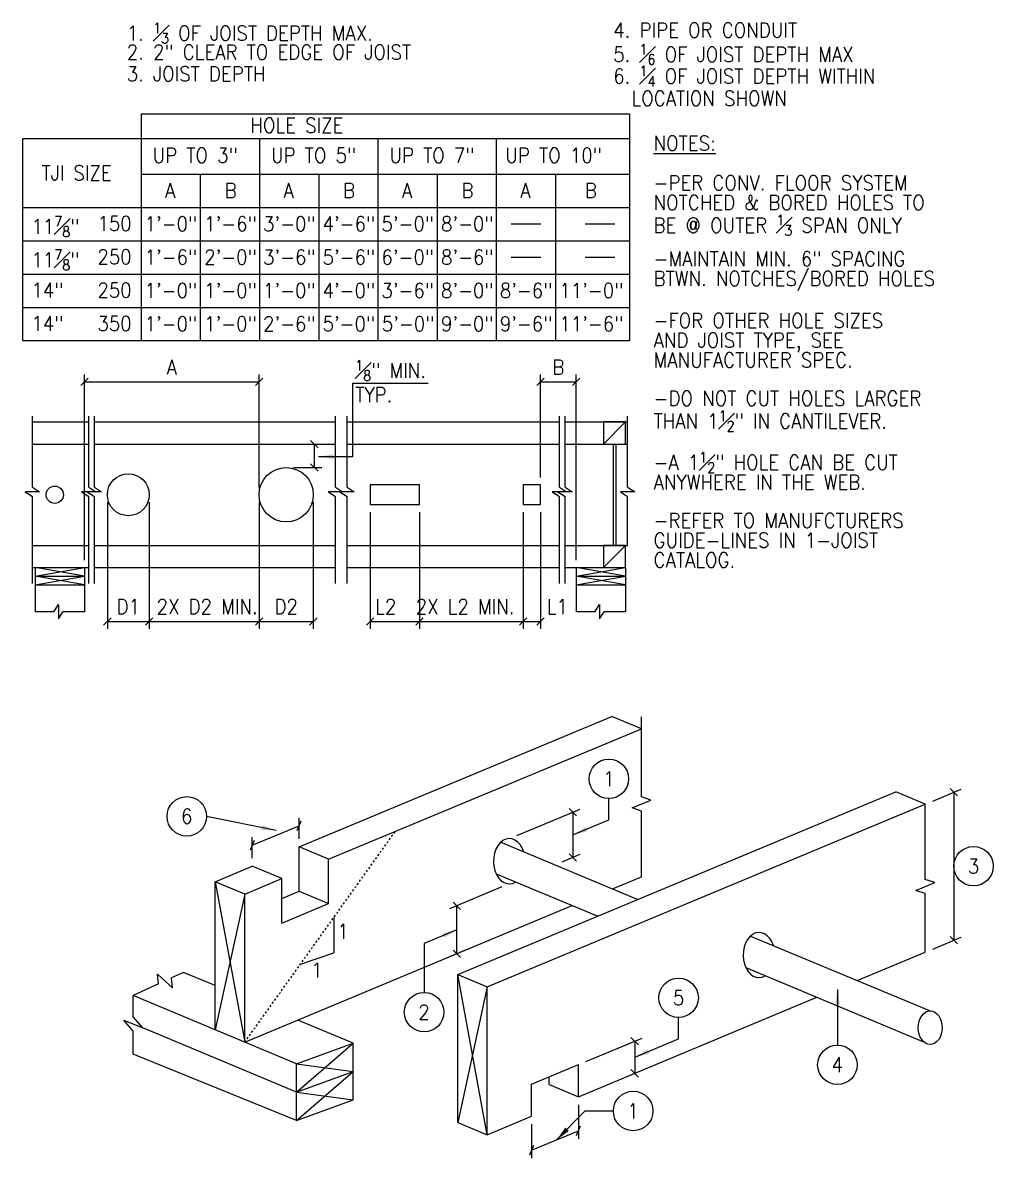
# Model space of a CAD drawing. Header units: inches. Extents: x 3 to 1706, y 9 to 286.
# Drawn here: x 56.6 to 105.8, y 8.8 to 66.4 of the extents above; entities that cross this region are included whole.
import ezdxf
from ezdxf.enums import TextEntityAlignment as Align

# ---------------------------------------------------------------- set-up
doc = ezdxf.new("R2010")
doc.units = ezdxf.units.IN
doc.header["$LTSCALE"] = 0.5
doc.header["$MEASUREMENT"] = 0
doc.linetypes.add('HIDDEN2', pattern=[0.1875, 0.125, -0.0625])
for name, color, linetype in [('A-ANNO-DIMS', 7, 'Continuous'), ('A-ANNO-LEGN', 7, 'Continuous'), ('A-ANNO-NOTE', 7, 'Continuous'), ('A-ANNO-SYMB', 7, 'Continuous'), ('A-DETL-MBND', 2, 'Continuous'), ('A-DETL-MCUT', 2, 'Continuous')]:
    doc.layers.add(name, color=color, linetype=linetype)
doc.styles.add('NOTE', font='romans.shx', dxfattribs={"width": 0.9})
doc.dimstyles.new('NOTE8', dxfattribs={"dimscale": 8, "dimtxt": 0.09375, "dimasz": 0.046875, "dimexe": 0.046875, "dimexo": 0.046875, "dimgap": 0.046875, "dimtad": 1, "dimdec": 4, "dimzin": 3, "dimdsep": 46, "dimlunit": 4, "dimtxsty": 'NOTE', "dimblk": 'OBLIQUE', "dimcen": 0.046875, "dimadec": 0, "dimazin": 0, "dimtfac": 0.75, "dimtdec": 4, "dimtofl": 0, "dimtmove": 2, "dimatfit": 3, "dimldrblk": 'OBLIQUE', "dimfxl": 0, "dimfrac": 1, "dimtolj": 1, "dimtzin": 0, "dimarcsym": 0})
doc.dimstyles.new('TEXT8', dxfattribs={"dimscale": 8, "dimtxt": 0.09375, "dimasz": 0.09375, "dimexe": 0.046875, "dimexo": 0.046875, "dimgap": 0.046875, "dimtad": 0, "dimdec": 4, "dimzin": 3, "dimdsep": 46, "dimlunit": 4, "dimtxsty": 'NOTE', "dimcen": 0.046875, "dimadec": 0, "dimazin": 0, "dimtfac": 0.75, "dimtdec": 4, "dimtofl": 0, "dimtmove": 2, "dimatfit": 3, "dimfxl": 0, "dimfrac": 1, "dimtolj": 1, "dimtzin": 0, "dimarcsym": 0})

# ---------------------------------------------------------------- blocks, each defined once
blk = doc.blocks.new('_Oblique')
at = {"color": 0, "lineweight": -2}
blk.add_line((-0.5, -0.5), (0.5, 0.5), dxfattribs=at)
blk = doc.blocks.new('*D8')
at = {"layer": 'A-ANNO-DIMS', "color": 0, "lineweight": -2}
for p, q in [((59.739, 39.142), (59.739, 48.545)), ((68.585, 42.83), (68.585, 48.545)), ((59.739, 48.17), (68.585, 48.17))]:
    blk.add_line(p, q, dxfattribs=at)
at = {"layer": 'Defpoints', "color": 0}
for p in [(68.585, 48.17), (68.585, 42.455), (59.739, 38.767)]:
    blk.add_point(p, dxfattribs=at)
at = {"layer": 'A-ANNO-DIMS', "color": 0, "lineweight": -2, "xscale": 0.375, "yscale": 0.375, "zscale": 0.375, "rotation": 180}
blk.add_blockref('_Oblique', (59.739, 48.17), dxfattribs=at)
at = {"layer": 'A-ANNO-DIMS', "color": 0, "lineweight": -2, "xscale": 0.375, "yscale": 0.375, "zscale": 0.375}
blk.add_blockref('_Oblique', (68.585, 48.17), dxfattribs=at)
at = {"layer": 'A-ANNO-DIMS', "color": 0, "insert": (64.162, 48.92), "char_height": 0.75, "attachment_point": 5, "style": 'NOTE'}
blk.add_mtext('\\A1;A', dxfattribs=at)
blk = doc.blocks.new('*D9')
at = {"layer": 'A-ANNO-DIMS', "color": 0, "lineweight": -2}
for p, q in [((82.846, 43.33), (82.846, 48.545)), ((84.661, 39.142), (84.661, 48.545)), ((82.846, 48.17), (84.661, 48.17))]:
    blk.add_line(p, q, dxfattribs=at)
at = {"layer": 'Defpoints', "color": 0}
for p in [(84.661, 48.17), (82.846, 42.955), (84.661, 38.767)]:
    blk.add_point(p, dxfattribs=at)
at = {"layer": 'A-ANNO-DIMS', "color": 0, "lineweight": -2, "xscale": 0.375, "yscale": 0.375, "zscale": 0.375, "rotation": 180}
blk.add_blockref('_Oblique', (82.846, 48.17), dxfattribs=at)
at = {"layer": 'A-ANNO-DIMS', "color": 0, "lineweight": -2, "xscale": 0.375, "yscale": 0.375, "zscale": 0.375}
blk.add_blockref('_Oblique', (84.661, 48.17), dxfattribs=at)
at = {"layer": 'A-ANNO-DIMS', "color": 0, "insert": (83.754, 48.92), "char_height": 0.75, "attachment_point": 5, "style": 'NOTE'}
blk.add_mtext('\\A1;B', dxfattribs=at)
blk = doc.blocks.new('*D10')
at = {"layer": 'A-ANNO-DIMS', "color": 0, "lineweight": -2}
for p, q in [((60.898, 42.08), (60.898, 35.663)), ((63.023, 42.08), (63.023, 35.663)), ((60.898, 36.038), (63.023, 36.038))]:
    blk.add_line(p, q, dxfattribs=at)
at = {"layer": 'Defpoints', "color": 0}
for p in [(60.898, 42.455), (63.023, 42.455), (63.023, 36.038)]:
    blk.add_point(p, dxfattribs=at)
at = {"layer": 'A-ANNO-DIMS', "color": 0, "lineweight": -2, "xscale": 0.375, "yscale": 0.375, "zscale": 0.375, "rotation": 180}
blk.add_blockref('_Oblique', (60.898, 36.038), dxfattribs=at)
at = {"layer": 'A-ANNO-DIMS', "color": 0, "lineweight": -2, "xscale": 0.375, "yscale": 0.375, "zscale": 0.375}
blk.add_blockref('_Oblique', (63.023, 36.038), dxfattribs=at)
at = {"layer": 'A-ANNO-DIMS', "color": 0, "insert": (61.96, 36.788), "char_height": 0.75, "attachment_point": 5, "style": 'NOTE'}
blk.add_mtext('\\A1;D1', dxfattribs=at)
blk = doc.blocks.new('*D11')
at = {"layer": 'A-ANNO-DIMS', "color": 0, "lineweight": -2}
for p, q in [((63.023, 42.08), (63.023, 35.663)), ((68.585, 42.08), (68.585, 35.663)), ((63.023, 36.038), (68.585, 36.038))]:
    blk.add_line(p, q, dxfattribs=at)
at = {"layer": 'Defpoints', "color": 0}
for p in [(63.023, 42.455), (68.585, 42.455), (68.585, 36.038)]:
    blk.add_point(p, dxfattribs=at)
at = {"layer": 'A-ANNO-DIMS', "color": 0, "lineweight": -2, "xscale": 0.375, "yscale": 0.375, "zscale": 0.375, "rotation": 180}
blk.add_blockref('_Oblique', (63.023, 36.038), dxfattribs=at)
at = {"layer": 'A-ANNO-DIMS', "color": 0, "lineweight": -2, "xscale": 0.375, "yscale": 0.375, "zscale": 0.375}
blk.add_blockref('_Oblique', (68.585, 36.038), dxfattribs=at)
at = {"layer": 'A-ANNO-DIMS', "color": 0, "insert": (65.955, 36.788), "char_height": 0.75, "attachment_point": 5, "style": 'NOTE'}
blk.add_mtext('\\A1;2X D2 MIN.', dxfattribs=at)
blk = doc.blocks.new('*D12')
at = {"layer": 'A-ANNO-DIMS', "color": 0, "lineweight": -2}
for p, q in [((68.585, 42.08), (68.585, 35.663)), ((71.335, 42.08), (71.335, 35.663)), ((68.585, 36.038), (71.335, 36.038))]:
    blk.add_line(p, q, dxfattribs=at)
at = {"layer": 'Defpoints', "color": 0}
for p in [(68.585, 42.455), (71.335, 42.455), (71.335, 36.038)]:
    blk.add_point(p, dxfattribs=at)
at = {"layer": 'A-ANNO-DIMS', "color": 0, "lineweight": -2, "xscale": 0.375, "yscale": 0.375, "zscale": 0.375, "rotation": 180}
blk.add_blockref('_Oblique', (68.585, 36.038), dxfattribs=at)
at = {"layer": 'A-ANNO-DIMS', "color": 0, "lineweight": -2, "xscale": 0.375, "yscale": 0.375, "zscale": 0.375}
blk.add_blockref('_Oblique', (71.335, 36.038), dxfattribs=at)
at = {"layer": 'A-ANNO-DIMS', "color": 0, "insert": (69.96, 36.788), "char_height": 0.75, "attachment_point": 5, "style": 'NOTE'}
blk.add_mtext('\\A1;D2', dxfattribs=at)
blk = doc.blocks.new('*D15')
at = {"layer": 'A-ANNO-DIMS', "color": 0, "lineweight": -2}
for p, q in [((81.971, 41.58), (81.971, 35.663)), ((82.846, 41.58), (82.846, 35.663)), ((81.971, 36.038), (82.846, 36.038))]:
    blk.add_line(p, q, dxfattribs=at)
at = {"layer": 'Defpoints', "color": 0}
for p in [(81.971, 41.955), (82.846, 41.955), (82.846, 36.038)]:
    blk.add_point(p, dxfattribs=at)
at = {"layer": 'A-ANNO-DIMS', "color": 0, "lineweight": -2, "xscale": 0.375, "yscale": 0.375, "zscale": 0.375, "rotation": 180}
blk.add_blockref('_Oblique', (81.971, 36.038), dxfattribs=at)
at = {"layer": 'A-ANNO-DIMS', "color": 0, "lineweight": -2, "xscale": 0.375, "yscale": 0.375, "zscale": 0.375}
blk.add_blockref('_Oblique', (82.846, 36.038), dxfattribs=at)
at = {"layer": 'A-ANNO-DIMS', "color": 0, "insert": (83.701, 36.788), "char_height": 0.75, "attachment_point": 5, "style": 'NOTE'}
blk.add_mtext('\\A1;L1', dxfattribs=at)
blk = doc.blocks.new('*D14')
at = {"layer": 'A-ANNO-DIMS', "color": 0, "lineweight": -2}
for p, q in [((76.721, 41.58), (76.721, 35.663)), ((81.971, 41.58), (81.971, 35.663)), ((76.721, 36.038), (81.971, 36.038))]:
    blk.add_line(p, q, dxfattribs=at)
at = {"layer": 'Defpoints', "color": 0}
for p in [(76.721, 41.955), (81.971, 41.955), (81.971, 36.038)]:
    blk.add_point(p, dxfattribs=at)
at = {"layer": 'A-ANNO-DIMS', "color": 0, "lineweight": -2, "xscale": 0.375, "yscale": 0.375, "zscale": 0.375, "rotation": 180}
blk.add_blockref('_Oblique', (76.721, 36.038), dxfattribs=at)
at = {"layer": 'A-ANNO-DIMS', "color": 0, "lineweight": -2, "xscale": 0.375, "yscale": 0.375, "zscale": 0.375}
blk.add_blockref('_Oblique', (81.971, 36.038), dxfattribs=at)
at = {"layer": 'A-ANNO-DIMS', "color": 0, "insert": (79.029, 36.788), "char_height": 0.75, "attachment_point": 5, "style": 'NOTE'}
blk.add_mtext('\\A1;2X L2 MIN.', dxfattribs=at)
blk = doc.blocks.new('*D13')
at = {"layer": 'A-ANNO-DIMS', "color": 0, "lineweight": -2}
for p, q in [((74.221, 41.58), (74.221, 35.663)), ((76.721, 41.58), (76.721, 35.663)), ((74.221, 36.038), (76.721, 36.038))]:
    blk.add_line(p, q, dxfattribs=at)
at = {"layer": 'Defpoints', "color": 0}
for p in [(74.221, 41.955), (76.721, 41.955), (76.721, 36.038)]:
    blk.add_point(p, dxfattribs=at)
at = {"layer": 'A-ANNO-DIMS', "color": 0, "lineweight": -2, "xscale": 0.375, "yscale": 0.375, "zscale": 0.375, "rotation": 180}
blk.add_blockref('_Oblique', (74.221, 36.038), dxfattribs=at)
at = {"layer": 'A-ANNO-DIMS', "color": 0, "lineweight": -2, "xscale": 0.375, "yscale": 0.375, "zscale": 0.375}
blk.add_blockref('_Oblique', (76.721, 36.038), dxfattribs=at)
at = {"layer": 'A-ANNO-DIMS', "color": 0, "insert": (75.006, 36.788), "char_height": 0.75, "attachment_point": 5, "style": 'NOTE'}
blk.add_mtext('\\A1;L2', dxfattribs=at)
blk = doc.blocks.new('*D16')
at = {"layer": 'A-ANNO-DIMS', "color": 0, "lineweight": -2}
for p, q in [((71.191, 45.017), (71.763, 45.017)), ((71.388, 43.83), (71.388, 45.017)), ((70.335, 43.83), (71.763, 43.83))]:
    blk.add_line(p, q, dxfattribs=at)
at = {"layer": 'Defpoints', "color": 0}
for p in [(70.816, 45.017), (71.388, 45.017), (69.96, 43.83)]:
    blk.add_point(p, dxfattribs=at)
at = {"layer": 'A-ANNO-DIMS', "color": 0, "lineweight": -2, "xscale": 0.375, "yscale": 0.375, "zscale": 0.375}
for p, rotation in [((71.388, 45.017), 90), ((71.388, 43.83), 270)]:
    blk.add_blockref('_Oblique', p, dxfattribs=dict(at, rotation=rotation))
blk = doc.blocks.new('*D56')
at = {"layer": 'A-ANNO-DIMS', "color": 0, "lineweight": -2}
for p, q in [((70.613, 25.028), (70.613, 26.096)), ((68.238, 24.7), (70.613, 25.69)), ((68.238, 24.039), (68.238, 25.106))]:
    blk.add_line(p, q, dxfattribs=at)
at = {"layer": 'Defpoints', "color": 0}
for p in [(70.613, 25.69), (70.613, 24.622), (68.238, 23.632)]:
    blk.add_point(p, dxfattribs=at)
at = {"layer": 'A-ANNO-DIMS', "color": 0, "lineweight": -2, "xscale": 0.375, "yscale": 0.375, "zscale": 0.375}
for p, rotation in [((70.613, 25.69), 22.62499999999996), ((68.238, 24.7), 202.625)]:
    blk.add_blockref('_Oblique', p, dxfattribs=dict(at, rotation=rotation))
blk = doc.blocks.new('*D57')
at = {"layer": 'A-ANNO-DIMS', "color": 0, "lineweight": -2}
for p, q in [((84.775, 11.554), (84.775, 9.832)), ((82.4, 10.564), (82.4, 8.842)), ((82.4, 9.248), (84.775, 10.238))]:
    blk.add_line(p, q, dxfattribs=at)
at = {"layer": 'Defpoints', "color": 0}
for p in [(84.775, 11.96), (82.4, 10.97), (84.775, 10.238)]:
    blk.add_point(p, dxfattribs=at)
at = {"layer": 'A-ANNO-DIMS', "color": 0, "lineweight": -2, "xscale": 0.375, "yscale": 0.375, "zscale": 0.375}
for p, rotation in [((84.775, 10.238), 22.62499999999996), ((82.4, 9.248), 202.625)]:
    blk.add_blockref('_Oblique', p, dxfattribs=dict(at, rotation=rotation))
blk = doc.blocks.new('*D58')
at = {"layer": 'A-ANNO-DIMS', "color": 0, "lineweight": -2}
for p, q in [((80.897, 22.587), (78.236, 21.478)), ((78.611, 19.205), (78.611, 21.634)), ((79.086, 19.403), (78.236, 19.049))]:
    blk.add_line(p, q, dxfattribs=at)
at = {"layer": 'Defpoints', "color": 0}
for p in [(81.272, 22.743), (78.611, 21.634), (79.461, 19.559)]:
    blk.add_point(p, dxfattribs=at)
at = {"layer": 'A-ANNO-DIMS', "color": 0, "lineweight": -2, "xscale": 0.375, "yscale": 0.375, "zscale": 0.375}
for p, rotation in [((78.611, 21.634), 90), ((78.611, 19.205), 270)]:
    blk.add_blockref('_Oblique', p, dxfattribs=dict(at, rotation=rotation))
blk = doc.blocks.new('*D59')
at = {"layer": 'A-ANNO-DIMS', "color": 0, "lineweight": -2}
for p, q in [((81.647, 25.19), (84.864, 26.531)), ((84.489, 26.375), (84.489, 24.084)), ((83.953, 23.86), (84.864, 24.24))]:
    blk.add_line(p, q, dxfattribs=at)
at = {"layer": 'Defpoints', "color": 0}
for p in [(81.272, 25.034), (83.578, 23.704), (84.489, 24.084)]:
    blk.add_point(p, dxfattribs=at)
at = {"layer": 'A-ANNO-DIMS', "color": 0, "lineweight": -2, "xscale": 0.375, "yscale": 0.375, "zscale": 0.375}
for p, rotation in [((84.489, 26.375), 90), ((84.489, 24.084), 270)]:
    blk.add_blockref('_Oblique', p, dxfattribs=dict(at, rotation=rotation))
blk = doc.blocks.new('*D60')
at = {"layer": 'A-ANNO-DIMS', "color": 0, "lineweight": -2}
for p, q in [((85.15, 13.741), (87.997, 14.928)), ((87.622, 14.772), (87.622, 13.147)), ((86.947, 12.866), (87.997, 13.303))]:
    blk.add_line(p, q, dxfattribs=at)
at = {"layer": 'Defpoints', "color": 0}
for p in [(84.775, 13.585), (86.572, 12.709), (87.622, 13.147)]:
    blk.add_point(p, dxfattribs=at)
at = {"layer": 'A-ANNO-DIMS', "color": 0, "lineweight": -2, "xscale": 0.375, "yscale": 0.375, "zscale": 0.375}
for p, rotation in [((87.622, 14.772), 90), ((87.622, 13.147), 270)]:
    blk.add_blockref('_Oblique', p, dxfattribs=dict(at, rotation=rotation))
blk = doc.blocks.new('*D61')
at = {"layer": 'A-ANNO-DIMS', "color": 0, "lineweight": -2}
for p, q in [((102.724, 26.941), (104.17, 27.544)), ((103.795, 27.387), (103.795, 19.887)), ((102.724, 19.441), (104.17, 20.044))]:
    blk.add_line(p, q, dxfattribs=at)
at = {"layer": 'Defpoints', "color": 0}
for p in [(102.349, 26.785), (103.795, 19.887), (102.349, 19.285)]:
    blk.add_point(p, dxfattribs=at)
at = {"layer": 'A-ANNO-DIMS', "color": 0, "lineweight": -2, "xscale": 0.375, "yscale": 0.375, "zscale": 0.375}
for p, rotation in [((103.795, 27.387), 90), ((103.795, 19.887), 270)]:
    blk.add_blockref('_Oblique', p, dxfattribs=dict(at, rotation=rotation))
blk = doc.blocks.new('IDEN1')
blk.add_circle((0, 0), 1.5)
at = {"style": 'NOTE', "width": 0.9}
blk.add_attdef('#', text='', height=1.125, dxfattribs=at).set_placement((-0.006, 0.004), align=Align.MIDDLE)

msp = doc.modelspace()

# ---------------------------------------------------------------- linework, layer by layer
at = {"layer": 'A-ANNO-DIMS'}
for p, q in [((73.33917, 48.10123), (77.14951, 48.10123)), ((86.31272, 25.98933), (86.31272, 27.06383)), ((76.94809, 19.72665), (76.94809, 17.24554)), ((89.84879, 14.88736), (89.84879, 15.97157)), ((85.11482, 11.2385), (86.54465, 11.2385))]:
    msp.add_line(p, q, dxfattribs=at)
at = {"layer": 'A-ANNO-LEGN'}
for p, q in [((62.6083, 61.75382), (62.6083, 50.25382)), ((62.6083, 61.75382), (87.3583, 61.75382)), ((87.3583, 61.75382), (87.3583, 50.25382)), ((56.6083, 60.50382), (87.3583, 60.50382)), ((56.6083, 50.25382), (56.6083, 60.50382)), ((68.6083, 60.50382), (68.6083, 50.25382)), ((74.6083, 60.50382), (74.6083, 50.25382)), ((80.6083, 60.50382), (80.6083, 50.25382)), ((62.6083, 58.69132), (87.3583, 58.69132)), ((65.6083, 58.69132), (65.6083, 50.25382)), ((71.6083, 58.69132), (71.6083, 50.25382)), ((77.6083, 58.69132), (77.6083, 50.25382)), ((83.6083, 58.69132), (83.6083, 50.25382)), ((56.6083, 57.00382), (87.3583, 57.00382)), ((82.8583, 56.16007), (81.3583, 56.16007)), ((86.6083, 56.16007), (85.1083, 56.16007)), ((56.6083, 55.31632), (87.3583, 55.31632)), ((82.8583, 54.47257), (81.3583, 54.47257)), ((86.6083, 54.47257), (85.1083, 54.47257)), ((56.6083, 53.62882), (87.3583, 53.62882)), ((56.6083, 51.94132), (87.3583, 51.94132)), ((87.3583, 50.25382), (56.6083, 50.25382))]:
    msp.add_line(p, q, dxfattribs=at)
at = {"layer": 'A-ANNO-NOTE'}
for p in [(72.36862, 21.03185), (70.68024, 18.66895)]:
    msp.add_line(p, (72.36862, 19.24719), dxfattribs=at)
at = {"layer": 'A-ANNO-SYMB'}
for p, q in [((57.10233, 42.83097), (57.10233, 46.44063)), ((59.95896, 42.83097), (59.95896, 46.44063)), ((60.24349, 42.83097), (60.24349, 46.44063)), ((72.45843, 42.83097), (72.45843, 46.44063)), ((73.04533, 42.83097), (73.04533, 46.44063)), ((83.81056, 42.83097), (83.81056, 46.44063)), ((84.09509, 42.83097), (84.09509, 46.44063)), ((87.25843, 42.83097), (87.25843, 46.44063)), ((57.46505, 42.60145), (56.73961, 42.60145)), ((56.73961, 42.60145), (57.10233, 42.37192)), ((57.10233, 42.83097), (57.46505, 42.60145)), ((60.32168, 42.60145), (59.59624, 42.60145)), ((59.59624, 42.60145), (59.95896, 42.37192)), ((59.88077, 42.60145), (60.24349, 42.37192)), ((60.60621, 42.60145), (59.88077, 42.60145)), ((59.95896, 42.83097), (60.32168, 42.60145)), ((60.24349, 42.83097), (60.60621, 42.60145)), ((72.09571, 42.60145), (72.45843, 42.37192)), ((72.82115, 42.60145), (72.09571, 42.60145)), ((72.45843, 42.83097), (72.82115, 42.60145)), ((73.40804, 42.60145), (72.68261, 42.60145)), ((72.68261, 42.60145), (73.04533, 42.37192)), ((73.04533, 42.83097), (73.40804, 42.60145)), ((83.44784, 42.60145), (83.81056, 42.37192)), ((84.17328, 42.60145), (83.44784, 42.60145)), ((84.4578, 42.60145), (83.73237, 42.60145)), ((83.73237, 42.60145), (84.09509, 42.37192)), ((83.81056, 42.83097), (84.17328, 42.60145)), ((84.09509, 42.83097), (84.4578, 42.60145)), ((87.62115, 42.60145), (86.89571, 42.60145)), ((86.89571, 42.60145), (87.25843, 42.37192)), ((87.25843, 42.83097), (87.62115, 42.60145)), ((57.10233, 37.95504), (57.10233, 42.37192)), ((59.95896, 37.95504), (59.95896, 42.37192)), ((60.24349, 37.95504), (60.24349, 42.37192)), ((72.45843, 37.95504), (72.45843, 42.37192)), ((73.04533, 37.95504), (73.04533, 42.37192)), ((83.81056, 37.95504), (83.81056, 42.37192)), ((84.09509, 37.95504), (84.09509, 42.37192)), ((87.25843, 39.8921), (87.25843, 42.37192)), ((58.18802, 36.52639), (58.41755, 36.88911)), ((58.41755, 36.88911), (58.41755, 36.16367)), ((85.61006, 36.52639), (85.83959, 36.88911)), ((85.83959, 36.88911), (85.83959, 36.16367)), ((58.18802, 36.52639), (57.24733, 36.52639)), ((58.41755, 36.16367), (58.64707, 36.52639)), ((59.73929, 36.52639), (58.64707, 36.52639)), ((85.61006, 36.52639), (84.66937, 36.52639)), ((85.83959, 36.16367), (86.06911, 36.52639)), ((87.16133, 36.52639), (86.06911, 36.52639)), ((87.96474, 27.14721), (87.96474, 31.1985)), ((88.44304, 26.98907), (87.96474, 27.14721)), ((87.48645, 26.59039), (88.44304, 26.98907)), ((87.96474, 26.43225), (87.48645, 26.59039)), ((102.34893, 22.9661), (102.34893, 26.78457)), ((87.96474, 23.1037), (87.96474, 26.43225)), ((101.87064, 22.40928), (102.82722, 22.80796)), ((102.82722, 22.80796), (102.34893, 22.9661)), ((102.34893, 22.25114), (101.87064, 22.40928)), ((102.34893, 19.28457), (102.34893, 22.25114)), ((63.4363, 18.17534), (64.19981, 17.47459)), ((63.49362, 17.67485), (63.4363, 18.17534)), ((64.75792, 18.25982), (64.14249, 17.97507)), ((64.19981, 17.47459), (64.14249, 17.97507)), ((63.49362, 17.67485), (62.2107, 17.08128)), ((62.2107, 16.00126), (62.2107, 17.08128)), ((62.2107, 15.2863), (61.73241, 15.84312)), ((61.73241, 15.84312), (62.689, 15.44444)), ((62.689, 15.44444), (62.2107, 16.00126)), ((62.2107, 14.12181), (62.2107, 15.2863))]:
    msp.add_line(p, q, dxfattribs=at)
at = {"layer": 'A-DETL-MBND'}
for p, q in [((70.61264, 24.62215), (86.46474, 31.22886)), ((87.96474, 30.6037), (86.46474, 31.22886)), ((72.11264, 23.99699), (87.96474, 30.6037)), ((78.6633, 18.15216), (100.8624, 27.40412)), ((102.34893, 26.78457), (100.8624, 27.40412)), ((80.14983, 17.53261), (102.34893, 26.78457)), ((80.8381, 24.85172), (87.78815, 21.95514)), ((72.11264, 23.99699), (70.61264, 24.62215)), ((70.61264, 22.37183), (70.61264, 24.62215)), ((66.36264, 22.85087), (68.23764, 23.63232)), ((69.73764, 23.00716), (68.23764, 23.63232)), ((72.11264, 21.74699), (72.11264, 23.99699)), ((80.60684, 23.24917), (85.74994, 21.10567)), ((86.49851, 22.49262), (87.96474, 23.1037)), ((66.36264, 15.35087), (66.36264, 22.85087)), ((67.86264, 22.22571), (66.36264, 22.85087)), ((66.36264, 22.85087), (67.86264, 14.72571)), ((67.86264, 22.22571), (69.73764, 23.00716)), ((69.73764, 20.75716), (69.73764, 23.00716)), ((67.86264, 22.22571), (66.36264, 15.35087)), ((67.86264, 14.72571), (67.86264, 22.22571)), ((69.73764, 22.00716), (70.61264, 22.37183)), ((70.61264, 22.37183), (72.11264, 21.74699)), ((67.86264, 14.72571), (84.4603, 21.64315)), ((69.73764, 20.75716), (72.11264, 21.74699)), ((93.48742, 20.10231), (102.59771, 16.3054)), ((98.89921, 17.84683), (102.34893, 19.28457)), ((93.25615, 18.49976), (102.26464, 14.74527)), ((66.36264, 17.59102), (64.75792, 18.25982)), ((78.6633, 10.65216), (78.6633, 18.15216)), ((78.6633, 18.15216), (80.14983, 17.53261)), ((80.14983, 10.03261), (78.6633, 18.15216)), ((80.14983, 17.53261), (78.6633, 10.65216)), ((80.14983, 10.03261), (80.14983, 17.53261)), ((70.48764, 13.63169), (62.2107, 17.08128)), ((84.77483, 11.96018), (96.861, 16.99736)), ((73.36264, 14.67362), (70.55014, 15.84579)), ((70.48764, 12.19419), (62.689, 15.44444)), ((70.48764, 12.19419), (73.36264, 14.67362)), ((70.48764, 13.63169), (73.36264, 14.67362)), ((73.36264, 11.79862), (73.36264, 14.67362)), ((70.48764, 10.75669), (62.2107, 14.12181)), ((70.48764, 10.75669), (70.48764, 13.63169)), ((70.48764, 13.63169), (73.36264, 13.23612)), ((70.48764, 10.75669), (73.36264, 13.23612)), ((70.48764, 12.19419), (73.36264, 13.23612)), ((82.39983, 12.59535), (84.77483, 13.58518)), ((84.77483, 11.96018), (84.77483, 13.58518)), ((83.2883, 12.57973), (83.2883, 12.96564)), ((70.48764, 12.19419), (73.36264, 11.79862)), ((82.39983, 10.97035), (82.39983, 12.59535)), ((83.2883, 12.57973), (84.77483, 11.96018)), ((70.48764, 10.75669), (73.36264, 11.79862)), ((80.14983, 10.03261), (82.39983, 10.97035)), ((78.6633, 10.65216), (80.14983, 10.03261))]:
    msp.add_line(p, q, dxfattribs=at)
at = {"layer": 'A-DETL-MBND', "linetype": 'HIDDEN2'}
msp.add_line((67.86264, 14.72571), (75.49443, 25.40643), dxfattribs=at)
at = {"layer": 'A-DETL-MBND'}
for centre in [(81.27245, 23.88869), (93.92177, 19.13928)]:
    msp.add_ellipse(centre, major_axis=(0, -1.14539), ratio=0.70048708, start_param=2.0014362, end_param=6.69349139, dxfattribs=at)
msp.add_ellipse((102.59771, 15.45593), major_axis=(0, 0.84947), ratio=0.71571502, dxfattribs=at)
at = {"layer": 'A-DETL-MCUT'}
for p, q in [((57.10233, 46.1421), (59.95896, 46.1421)), ((60.24349, 46.1421), (72.45843, 46.1421)), ((73.04533, 46.1421), (83.81056, 46.1421)), ((84.09509, 46.1421), (87.25843, 46.1421)), ((87.16133, 46.1421), (86.03633, 45.0171)), ((57.10233, 45.0171), (59.95896, 45.0171)), ((60.24349, 45.0171), (72.45843, 45.0171)), ((73.04533, 45.0171), (83.81056, 45.0171)), ((84.09509, 45.0171), (87.25843, 45.0171)), ((86.53633, 45.0171), (86.53633, 39.8921)), ((86.66133, 45.0171), (86.66133, 39.8921)), ((57.10233, 39.8921), (59.95896, 39.8921)), ((60.24349, 39.8921), (72.45843, 39.8921)), ((73.04533, 39.8921), (83.81056, 39.8921)), ((84.09509, 39.8921), (87.25843, 39.8921)), ((87.16133, 39.8921), (86.03633, 38.7671)), ((57.10233, 38.7671), (59.95896, 38.7671)), ((57.23929, 38.3296), (59.73929, 38.7671)), ((59.73929, 38.3296), (57.23929, 38.7671)), ((57.23929, 38.7671), (57.23929, 36.52639)), ((59.73929, 38.7671), (59.73929, 36.52639)), ((60.24349, 38.7671), (72.45843, 38.7671)), ((73.04533, 38.7671), (83.81056, 38.7671)), ((84.09509, 38.7671), (87.16133, 38.7671)), ((84.66133, 38.7671), (84.66133, 36.52639)), ((87.16133, 38.3296), (84.66133, 38.7671)), ((84.66133, 38.3296), (87.16133, 38.7671)), ((87.16133, 38.7671), (87.16133, 36.52639)), ((59.73929, 37.8921), (57.23929, 38.3296)), ((57.23929, 37.8921), (59.73929, 38.3296)), ((57.23929, 38.3296), (59.73929, 38.3296)), ((84.66133, 38.3296), (87.16133, 38.3296)), ((84.66133, 37.8921), (87.16133, 38.3296)), ((87.16133, 37.8921), (84.66133, 38.3296)), ((57.23929, 37.8921), (59.73929, 37.8921)), ((84.66133, 37.8921), (87.16133, 37.8921))]:
    msp.add_line(p, q, dxfattribs=at)
for points in [[(86.03633, 45.0171), (87.16133, 45.0171), (87.16133, 46.1421), (86.03633, 46.1421)], [(74.22122, 41.9546), (76.72122, 41.9546), (76.72122, 42.9546), (74.22122, 42.9546)], [(81.97122, 41.9546), (82.84622, 41.9546), (82.84622, 42.9546), (81.97122, 42.9546)], [(86.03633, 38.7671), (87.16133, 38.7671), (87.16133, 39.8921), (86.03633, 39.8921)]]:
    msp.add_lwpolyline(points, close=True, dxfattribs=at)
for centre, radius in [((69.96037, 42.4546), 1.375), ((61.96037, 42.4546), 1.0625), ((58.2344, 42.4546), 0.4375)]:
    msp.add_circle(centre, radius, dxfattribs=at)

# ---------------------------------------------------------------- block references
at = {"layer": 'A-ANNO-DIMS', "xscale": 0.6666666666666666, "yscale": 0.6666666666666666, "zscale": 0.6666666666666666}
for p, values in [((86.31272, 28.06383), {'#': '1'}), ((64.92521, 26.16394), {'#': '6'}), ((104.79534, 23.6374), {'#': '3'}), ((89.84879, 16.97157), {'#': '5'}), ((76.94809, 16.24554), {'#': '2'}), ((87.54465, 11.2385), {'#': '1'})]:
    msp.add_blockref('IDEN1', p, dxfattribs=at).add_auto_attribs(values)
at = {"layer": 'A-ANNO-SYMB', "xscale": 0.6666666666666666, "yscale": 0.6666666666666666, "zscale": 0.6666666666666666}
msp.add_blockref('IDEN1', (97.89441, 13.58042), dxfattribs=at).add_auto_attribs({'#': '4'})

# ---------------------------------------------------------------- texts
at = {"layer": 'A-ANNO-DIMS', "char_height": 0.75, "width": 3.875, "attachment_point": 1, "style": 'NOTE'}
for s, insert in [('\\A1;{\\H0.7x;\\S1#8;}" MIN.', (73.45786, 49.27558)), ('TYP.', (73.45786, 47.89721))]:
    msp.add_mtext(s, dxfattribs=dict(at, insert=insert))
at = {"layer": 'A-ANNO-LEGN', "char_height": 0.75, "attachment_point": 1, "style": 'NOTE'}
for s, insert, width in [('HOLE SIZE', (68.14524, 61.54302), 7.8125), ('\\A1;11{\\H0.7x;\\S7#8;}"', (57.0487, 56.56717), 3.5), ('150', (60.3938, 56.56717), 3.5), ('\\A1;11{\\H0.7x;\\S7#8;}"', (57.0487, 54.87967), 3.5), ('250', (60.3938, 54.87967), 3.5), ('14"', (57.0487, 53.19217), 4.75), ('250', (60.3938, 53.19217), 4.75), ('14"', (57.0487, 51.50467), 4.9375), ('350', (60.3938, 51.50467), 4.9375)]:
    msp.add_mtext(s, dxfattribs=dict(at, insert=insert, width=width))
at = {"layer": 'A-ANNO-LEGN', "char_height": 0.75, "attachment_point": 1, "line_spacing_factor": 0.8, "style": 'NOTE'}
for s, insert, width in [('UP TO 3"', (63.1939, 60.02165), 5.2894156), ('UP TO 5"', (69.1939, 60.02165), 5.3125), ('UP TO 7"', (75.1939, 60.02165), 5.3125), ('UP TO 10"', (81.06864, 60.02165), 5.7379964), ('TJI SIZE', (57.56101, 59.13089), 4.4581618), ('A', (63.8239, 58.24013), 1.1893647), ('B', (66.84237, 58.24013), 1.1875), ('A', (69.8239, 58.24013), 1.1893647), ('B', (72.84237, 58.24013), 1.1875), ('A', (75.8239, 58.24013), 1.1893647), ('B', (78.84237, 58.24013), 1.1875), ('A', (81.8239, 58.24013), 1.1893647), ('B', (85.09237, 58.24013), 1.1875), ('1\'-0"', (62.78717, 56.55263), 2.7381583), ('1\'-6"', (65.80564, 56.55263), 2.8055936), ('3\'-0"', (68.78717, 56.55263), 2.75), ('4\'-6"', (71.80564, 56.55263), 2.8125), ('5\'-0"', (74.78717, 56.55263), 2.75), ('8\'-0"', (77.80564, 56.55263), 2.8125), ('1\'-6"', (62.78717, 54.86513), 2.75), ('2\'-0"', (65.80564, 54.86513), 2.8125), ('3\'-6"', (68.78717, 54.86513), 2.75), ('5\'-6"', (71.80564, 54.86513), 2.8125), ('6\'-0"', (74.78717, 54.86513), 2.75), ('8\'-6"', (77.80564, 54.86513), 2.8125), ('1\'-0"', (62.78717, 53.17763), 2.7381583), ('1\'-0"', (65.80564, 53.17763), 2.8125), ('1\'-0"', (68.78717, 53.17763), 2.7381583), ('4\'-0"', (71.80564, 53.17763), 2.8125), ('3\'-6"', (74.78717, 53.17763), 2.75), ('8\'-0"', (77.80564, 53.17763), 2.8125), ('8\'-6"', (80.78717, 53.17763), 2.75), ('11\'-0"', (83.80564, 53.17763), 2.8125), ('1\'-0"', (62.78717, 51.49013), 2.7381583), ('1\'-0"', (65.80564, 51.49013), 2.8125), ('2\'-6"', (68.78717, 51.49013), 2.75), ('5\'-0"', (71.80564, 51.49013), 2.8125), ('5\'-0"', (74.80564, 51.49013), 2.8125), ('9\'-0"', (77.80564, 51.49013), 2.8125), ('9\'-6"', (80.78717, 51.49013), 2.75), ('11\'-6"', (83.80564, 51.49013), 2.8125)]:
    msp.add_mtext(s, dxfattribs=dict(at, insert=insert, width=width))
at = {"layer": 'A-ANNO-NOTE', "char_height": 0.75, "attachment_point": 1, "style": 'NOTE'}
for s, insert, width in [('\\A1;1. {\\H0.7x;\\S1#3;} OF JOIST DEPTH MAX.', (61.8817, 66.3663), 18.1875), ('4. PIPE OR CONDUIT', (86.53633, 66.3663), 18.1875), ('2. 2" CLEAR TO EDGE OF JOIST', (61.8817, 65.25393), 18.1875), ('3. JOIST DEPTH', (61.8817, 64.15341), 18.1875), ('1', (72.55182, 20.71217), 0.8125), ('1', (71.22185, 18.75033), 0.8125)]:
    msp.add_mtext(s, dxfattribs=dict(at, insert=insert, width=width))
for s, insert, width, line_spacing_factor in [('\\A1;5. {\\H0.7x;\\S1#6;} OF JOIST DEPTH MAX', (86.53633, 65.28596), 20.6875, 0.8), ('\\A1;6. {\\H0.7x;\\S1#4;} OF JOIST DEPTH WITHIN\\P  LOCATION SHOWN', (86.53633, 64.18443), 20.6875, 0.9), ('{\\LNOTES:}', (88.57913, 60.63727), 4.8715398, 0.9), ('\\A1;-PER CONV. FLOOR SYSTEM\\PNOTCHED & BORED HOLES TO\\PBE @ OUTER {\\H0.7x;\\S1#3;} SPAN ONLY', (88.57913, 58.62945), 17.9051672, 0.8), ('-MAINTAIN MIN. 6" SPACING\\PBTWN. NOTCHES/BORED HOLES', (88.57913, 54.78469), 17.875, 0.8), ('-FOR OTHER HOLE SIZES\\PAND JOIST TYPE, SEE\\PMANUFACTURER SPEC.', (88.57913, 51.65675), 17.875, 0.8), ('\\A1;-DO NOT CUT HOLES LARGER\\PTHAN 1{\\H0.7x;\\S1#2;}" IN CANTILEVER.', (88.57913, 47.71424), 17.875, 0.8), ('\\A1;-A 1{\\H0.7x;\\S1#2;}" HOLE CAN BE CUT\\PANYWHERE IN THE WEB.', (88.57913, 44.61887), 17.875, 0.8), ('-REFER TO MANUFCTURERS\\PGUIDE-LINES IN 1-JOIST\\PCATALOG.', (88.57913, 41.52351), 17.875, 0.8)]:
    msp.add_mtext(s, dxfattribs=dict(at, insert=insert, width=width, line_spacing_factor=line_spacing_factor))

# ---------------------------------------------------------------- dimensions: what is measured, and where the dimension line sits
at = {"layer": 'A-ANNO-DIMS'}
for base, p1, p2, text, picture, middle in [((68.58537, 48.17047), (59.73929, 38.7671), (68.58537, 42.4546), 'A', '*D8', (64.16233, 48.92047)), ((84.66133, 48.17047), (82.84622, 42.9546), (84.66133, 38.7671), 'B', '*D9', (83.75377, 48.92047)), ((63.02287, 36.03784), (60.89787, 42.4546), (63.02287, 42.4546), 'D1', '*D10', (61.96037, 36.78784)), ((71.33537, 36.03784), (68.58537, 42.4546), (71.33537, 42.4546), 'D2', '*D12', (69.96037, 36.78784))]:
    dim = msp.add_linear_dim(base=base, p1=p1, p2=p2, text=text, dimstyle='NOTE8', dxfattribs=at)
    dim.commit()
    dim.dimension.update_dxf_attribs({"geometry": picture, "text_midpoint": middle})
for base, p1, p2, angle, picture, middle in [((71.38758, 45.0171), (69.96037, 43.8296), (70.81589, 45.0171), 90, '*D16', (71.38758, 44.42335)), ((103.79534, 19.8874), (102.34893, 26.78457), (102.34893, 19.28457), 270, '*D61', (103.79534, 23.6374)), ((84.48886, 24.08382), (81.27245, 25.03408), (83.57752, 23.70399), 270, '*D59', (84.48886, 25.2292)), ((78.6107, 21.63396), (79.46061, 19.55942), (81.27245, 22.74331), 90, '*D58', (78.6107, 20.41958)), ((87.62199, 13.1468), (84.77483, 13.58518), (86.57232, 12.70932), 270, '*D60', (87.62199, 13.9593))]:
    dim = msp.add_linear_dim(base=base, p1=p1, p2=p2, angle=angle, text=' ', dimstyle='NOTE8', dxfattribs=at)
    dim.commit()
    dim.dimension.update_dxf_attribs({"geometry": picture, "text_midpoint": middle})
for base, p1, p2, text, picture, middle in [((68.58537, 36.03784), (63.02287, 42.4546), (68.58537, 42.4546), '2X D2 MIN.', '*D11', (65.95452, 36.78784)), ((76.72122, 36.03784), (74.22122, 41.9546), (76.72122, 41.9546), 'L2', '*D13', (75.00581, 36.78784)), ((81.97122, 36.03784), (76.72122, 41.9546), (81.97122, 41.9546), '2X L2 MIN.', '*D14', (79.02903, 36.78784)), ((82.84622, 36.03784), (81.97122, 41.9546), (82.84622, 41.9546), 'L1', '*D15', (83.70094, 36.78784))]:
    dim = msp.add_linear_dim(base=base, p1=p1, p2=p2, text=text, dimstyle='NOTE8', dxfattribs=at)
    dim.commit()
    dim.dimension.update_dxf_attribs({"geometry": picture, "text_midpoint": middle, "dimtype": 160})
for p1, p2, distance, picture, middle in [((68.23764, 23.63232), (70.61264, 24.62215), 0.98561, '*D56', (69.42514, 25.19501)), ((82.39983, 10.97035), (84.77483, 11.96018), -1.58936, '*D57', (83.58733, 9.74339))]:
    dim = msp.add_aligned_dim(p1=p1, p2=p2, distance=distance, text=' ', dimstyle='NOTE8', dxfattribs=at)
    dim.commit()
    dim.dimension.update_dxf_attribs({"geometry": picture, "text_midpoint": middle})

# ---------------------------------------------------------------- leaders
msp.add_leader([(71.6031, 44.38382), (73.33917, 44.38382), (73.33917, 48.10123)], dimstyle='TEXT8', override={"dimgap": 0.046875, "dimtad": 0}, dxfattribs=at)
for points in [[(69.4548, 25.44852), (65.92521, 26.16394)], [(84.48886, 25.2292), (86.31272, 25.98933)], [(78.6107, 20.41958), (76.94809, 19.72665)], [(87.62199, 13.9593), (89.84879, 14.88736)], [(83.66791, 9.77697), (85.11482, 11.2385)]]:
    msp.add_leader(points, dimstyle='TEXT8', dxfattribs=at)
at = {"layer": 'A-ANNO-SYMB'}
msp.add_leader([(97.89441, 17.39693), (97.89441, 14.58042)], dimstyle='TEXT8', dxfattribs=at)

doc.saveas('drawing.dxf')
